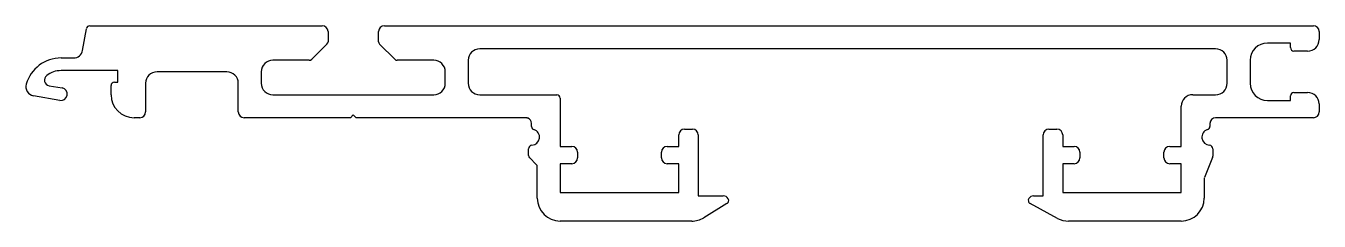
# Model space of a CAD drawing. Extents: x 275 to 387, y 668 to 685.
import ezdxf

# ---------------------------------------------------------------- set-up
doc = ezdxf.new("R2010")
doc.units = 0
doc.layers.get('0').update_dxf_attribs({"linetype": 'CONTINUOUS'})

msp = doc.modelspace()

# ---------------------------------------------------------------- linework, layer by layer
for p, q in [((279.76, 683.16), (280.1, 685.05)), ((280.39, 685.3), (300.61, 685.3)), ((306.01, 685.3), (386.81, 685.3)), ((301.11, 684.8), (301.11, 683.92)), ((305.51, 683.92), (305.51, 684.8)), ((387.31, 684.8), (387.31, 684.1)), ((301.02, 683.71), (299.7, 682.39)), ((306.92, 682.39), (305.6, 683.71)), ((378.31, 683.3), (314.31, 683.3)), ((384.81, 683.8), (382.81, 683.8)), ((384.81, 683.4), (384.81, 683.8)), ((386.31, 683.1), (385.11, 683.1)), ((277.89, 682.5), (278.98, 682.5)), ((299.48, 682.3), (296.31, 682.3)), ((310.31, 682.3), (307.13, 682.3)), ((313.31, 682.3), (313.31, 680.3)), ((379.31, 680.3), (379.31, 682.3)), ((381.31, 682.3), (381.31, 680.3)), ((282.84, 681.4), (277.89, 681.4)), ((282.84, 680.4), (282.84, 681.4)), ((292.31, 681.3), (286.24, 681.3)), ((295.31, 681.3), (295.31, 680.3)), ((311.31, 680.3), (311.31, 681.3)), ((276.86, 680.09), (277.99, 679.89)), ((282.24, 679.3), (282.24, 680.1)), ((282.54, 680.4), (282.84, 680.4)), ((285.24, 680.3), (285.24, 677.8)), ((293.31, 677.8), (293.31, 680.3)), ((385.11, 679.5), (386.31, 679.5)), ((277.8, 678.81), (275.49, 679.21)), ((296.31, 679.3), (310.31, 679.3)), ((314.31, 679.3), (321.01, 679.3)), ((321.31, 679), (321.31, 674.8)), ((375.31, 674.8), (375.31, 678.3)), ((376.31, 679.3), (378.31, 679.3)), ((382.81, 678.8), (384.81, 678.8)), ((384.81, 678.8), (384.81, 679.2)), ((387.31, 678.5), (387.31, 677.8)), ((284.74, 677.3), (284.24, 677.3)), ((303.06, 677.3), (293.81, 677.3)), ((303.31, 677.55), (303.06, 677.3)), ((303.56, 677.3), (303.31, 677.55)), ((318.4, 677.3), (303.56, 677.3)), ((386.81, 677.3), (378.31, 677.3)), ((318.81, 676.55), (318.81, 676.8)), ((332.11, 676.3), (332.81, 676.3)), ((363.81, 676.3), (364.51, 676.3)), ((377.81, 676.8), (377.81, 676.55)), ((331.61, 674.8), (331.61, 675.8)), ((333.31, 675.8), (333.31, 670.5)), ((363.31, 670.5), (363.31, 675.8)), ((365.01, 675.8), (365.01, 674.8)), ((318.56, 674.02), (318.56, 674.6)), ((319.22, 673.24), (318.65, 673.81)), ((321.31, 674.8), (322.31, 674.8)), ((322.81, 674.3), (322.81, 673.8)), ((330.11, 673.8), (330.11, 674.3)), ((330.61, 674.8), (331.61, 674.8)), ((365.01, 674.8), (366.01, 674.8)), ((366.51, 674.3), (366.51, 673.8)), ((373.81, 673.8), (373.81, 674.3)), ((374.31, 674.8), (375.31, 674.8)), ((378.04, 673.84), (377.33, 672.09)), ((378.06, 674.6), (378.06, 673.96)), ((319.31, 670.3), (319.31, 673.02)), ((321.31, 673.3), (321.31, 670.8)), ((322.31, 673.3), (321.31, 673.3)), ((331.61, 673.3), (330.61, 673.3)), ((331.61, 670.8), (331.61, 673.3)), ((365.01, 673.3), (365.01, 670.8)), ((366.01, 673.3), (365.01, 673.3)), ((375.31, 673.3), (374.31, 673.3)), ((375.31, 670.8), (375.31, 673.3)), ((377.31, 671.97), (377.31, 670.3)), ((321.31, 670.8), (331.61, 670.8)), ((333.31, 670.5), (335.48, 670.5)), ((362.48, 670.5), (363.31, 670.5)), ((365.01, 670.8), (375.31, 670.8)), ((335.81, 669.84), (333.79, 668.59)), ((364.56, 668.54), (362.17, 669.84)), ((332.74, 668.3), (321.31, 668.3)), ((375.31, 668.3), (365.52, 668.3))]:
    msp.add_line(p, q)
for centre, radius, start, end in [((280.39, 685), 0.3, 90, 170), ((300.61, 684.8), 0.5, 0, 90), ((306.01, 684.8), 0.5, 90, 180), ((386.81, 684.8), 0.5, 0, 90), ((300.81, 683.92), 0.3, 315, 0), ((305.81, 683.92), 0.3, 180, 225), ((386.31, 684.1), 1, 270, 0), ((278.98, 683.3), 0.8, 270, 350), ((314.31, 682.3), 1, 90, 180), ((378.31, 682.3), 1, 0, 90), ((382.81, 682.3), 1.5, 90, 180), ((385.11, 683.4), 0.3, 180, 270), ((277.89, 679.35), 3.15, 90, 163.8931), ((296.31, 681.3), 1, 90, 180), ((299.48, 682.6), 0.3, 270, 315), ((307.13, 682.6), 0.3, 225, 270), ((310.31, 681.3), 1, 0, 90), ((276.95, 680.58), 0.5, 127.3577, 260), ((277.89, 679.35), 2.05, 90, 127.3577), ((286.24, 680.3), 1, 90, 180), ((292.31, 680.3), 1, 0, 90), ((275.63, 680), 0.8, 163.8931, 260), ((277.89, 679.35), 0.55, 260, 80), ((282.54, 680.1), 0.3, 90, 180), ((296.31, 680.3), 1, 180, 270), ((310.31, 680.3), 1, 270, 0), ((314.31, 680.3), 1, 180, 270), ((378.31, 680.3), 1, 270, 0), ((382.81, 680.3), 1.5, 180, 270), ((385.11, 679.2), 0.3, 90, 180), ((386.31, 678.5), 1, 0, 90), ((284.24, 679.3), 2, 180, 270), ((321.01, 679), 0.3, 0, 90), ((376.31, 678.3), 1, 90, 180), ((284.74, 677.8), 0.5, 270, 360), ((293.81, 677.8), 0.5, 180, 270), ((318.51, 677.47), 0.2, 238.6607, 253.3985), ((318.31, 676.8), 0.5, 0, 73.3985), ((378.31, 676.8), 0.5, 90, 180), ((386.81, 677.8), 0.5, 270, 0), ((319.11, 676.55), 0.3, 180, 252.5424), ((318.81, 675.6), 0.7, 272.866, 72.5424), ((332.11, 675.8), 0.5, 90, 180), ((332.81, 675.8), 0.5, 0, 90), ((363.81, 675.8), 0.5, 90, 180), ((364.51, 675.8), 0.5, 0, 90), ((377.81, 675.6), 0.7, 107.4576, 267.134), ((377.51, 676.55), 0.3, 287.4576, 360), ((318.86, 674.6), 0.3, 92.866, 180), ((377.76, 674.6), 0.3, 360, 87.134), ((318.86, 674.02), 0.3, 180, 225), ((322.31, 674.3), 0.5, 0, 90), ((322.31, 673.8), 0.5, 270, 0), ((330.61, 674.3), 0.5, 90, 180), ((330.61, 673.8), 0.5, 180, 270), ((366.01, 674.3), 0.5, 0, 90), ((366.01, 673.8), 0.5, 270, 0), ((374.31, 674.3), 0.5, 90, 180), ((374.31, 673.8), 0.5, 180, 270), ((377.76, 673.96), 0.3, 338.1036, 360), ((319.01, 673.02), 0.3, 0, 45), ((377.61, 671.97), 0.3, 158.1036, 180), ((335.48, 670), 0.5, 28.821, 90), ((362.48, 670), 0.5, 90, 148.0003), ((321.31, 670.3), 2, 180, 270), ((335.66, 670.09), 0.3, 301.6021, 28.821), ((362.31, 670.1), 0.3, 148.0003, 241.5005), ((375.31, 670.3), 2, 270, 0), ((332.74, 670.3), 2, 270, 301.6021), ((365.52, 670.3), 2, 241.5005, 270)]:
    msp.add_arc(centre, radius, start, end)

doc.saveas('drawing.dxf')
